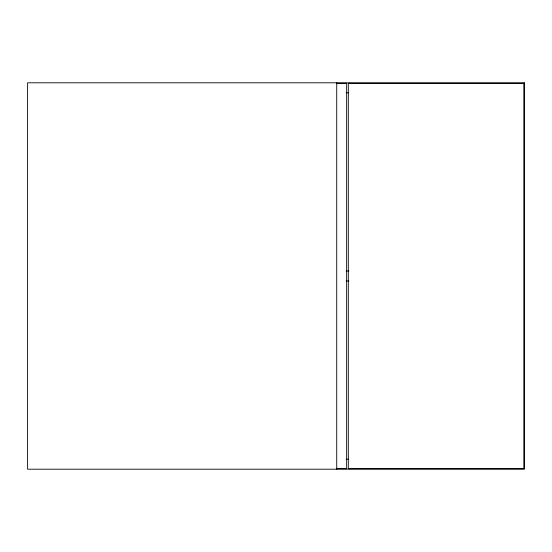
<?xml version="1.0" encoding="UTF-8"?>
<svg xmlns="http://www.w3.org/2000/svg" width="552" height="552" viewBox="0 0 552 552"><rect width="100%" height="100%" fill="white"/><g stroke="black" fill="none" stroke-linecap="round" stroke-linejoin="round"><path stroke-width="0.83" d="M336.72 83.352L346.656 83.352L346.656 468.648L336.72 468.648M346.166 92.736L348.74 92.736M346.166 271.032L348.878 271.032M346.166 280.968L348.878 280.968M346.166 459.264L348.74 459.264M336.72 82.8L336.72 469.2M524.4 82.8L27.6 82.8L27.6 469.2L524.4 469.2L524.4 82.8M523.848 83.352L348.312 83.352L348.312 468.648L523.848 468.648L523.848 83.352"/></g></svg>
